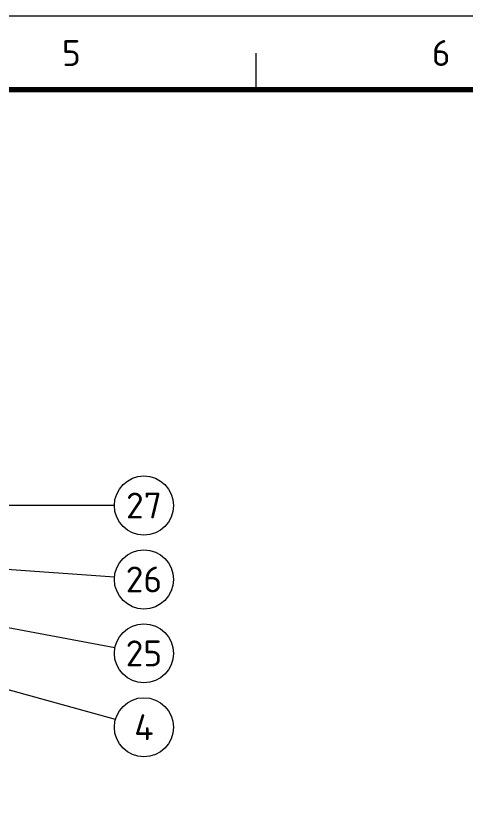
# Model space of a CAD drawing. Header units: millimetres. Extents: x 0 to 2382, y 0 to 420.
# Drawn here: x 214.5 to 275.3, y 311.4 to 420 of the extents above; entities that cross this region are included whole.
import ezdxf
from ezdxf.enums import TextEntityAlignment as Align

# ---------------------------------------------------------------- set-up
doc = ezdxf.new("R2010")
doc.units = ezdxf.units.MM
for name, color, linetype, lineweight in [('06-TEXTO', 7, 'CONTINUOUS', 25), ('07-RECUADRO', 7, 'CONTINUOUS', 70), ('08-FINA', 5, 'CONTINUOUS', 18)]:
    doc.layers.add(name, color=color, linetype=linetype, lineweight=lineweight)
doc.styles.add('ISO3098', font='isocpeur.ttf')

msp = doc.modelspace()

# ---------------------------------------------------------------- linework, layer by layer
at = {"layer": '07-RECUADRO'}
msp.add_lwpolyline([(25, 10), (584, 10), (584, 410), (25, 410)], close=True, dxfattribs=at)
at = {"layer": '08-FINA'}
for p, q in [((247, 410), (247, 415)), ((227.807, 353.771), (177.372, 353.771)), ((227.817, 344.056), (168.362, 348.299)), ((227.876, 334.513), (159.172, 347.471)), ((227.951, 324.836), (159.172, 343.818))]:
    msp.add_line(p, q, dxfattribs=at)
msp.add_lwpolyline([(0, 0), (594, 0), (594, 420), (0, 420)], close=True, dxfattribs=at)
for centre in [(231.807, 353.771), (231.807, 343.771), (231.807, 333.771), (231.807, 323.771)]:
    msp.add_circle(centre, 4, dxfattribs=at)

# ---------------------------------------------------------------- texts
at = {"layer": '06-TEXTO', "style": 'ISO3098'}
for s, p in [('5', (222, 415)), ('6', (272, 415)), ('27', (231.807, 353.771)), ('26', (231.807, 343.771)), ('25', (231.807, 333.771)), ('4', (231.807, 323.771))]:
    msp.add_text(s, height=3.5, dxfattribs=at).set_placement(p, align=Align.MIDDLE_CENTER)

doc.saveas('drawing.dxf')
